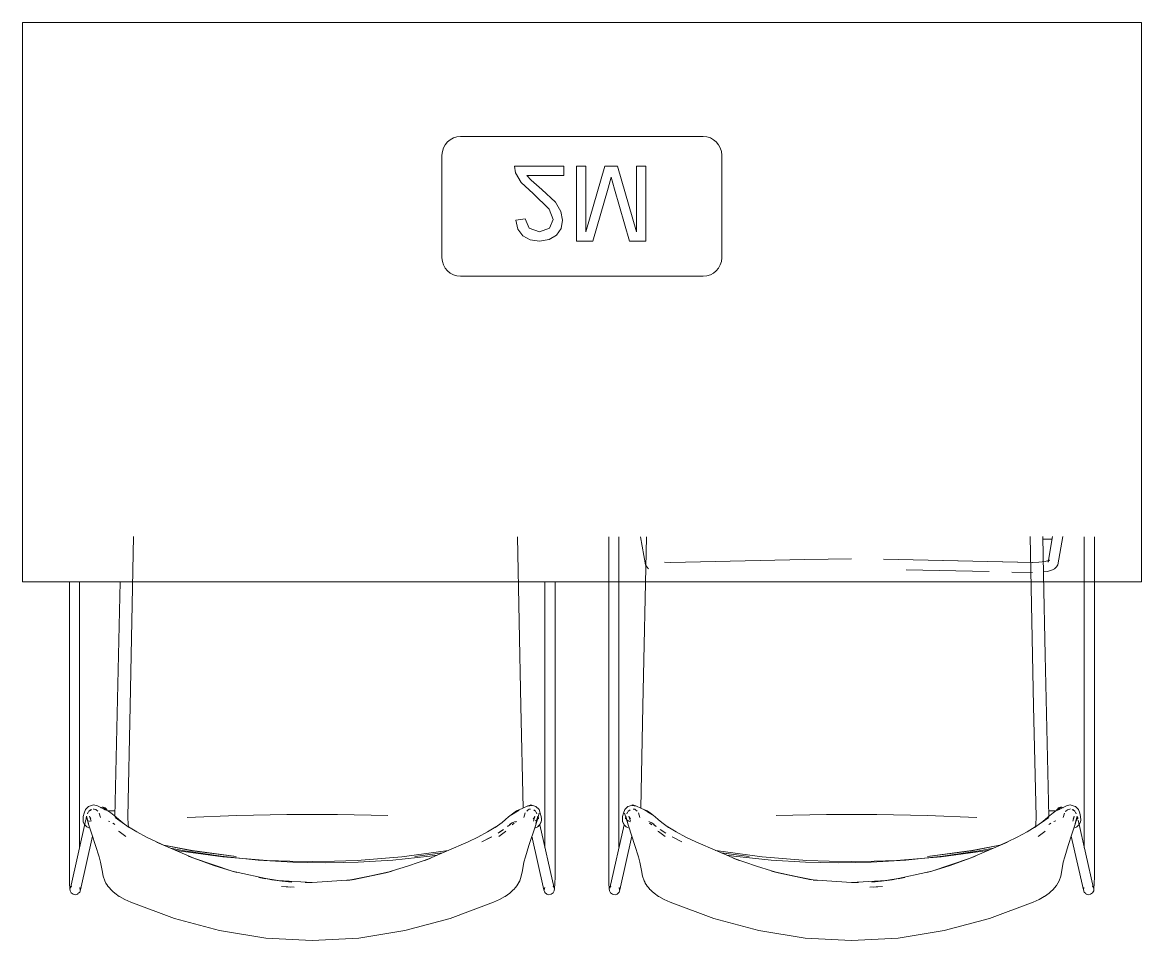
# Model space of a CAD drawing. Header units: millimetres. Extents: x 155927 to 326028, y -36033 to 97293.
# Drawn here: x 207202 to 208402, y 21746 to 22731 of the extents above; entities that cross this region are included whole.
import ezdxf

# ---------------------------------------------------------------- set-up
doc = ezdxf.new("R2010")
doc.units = ezdxf.units.MM
doc.header["$MEASUREMENT"] = 0
doc.layers.add('G-IMPT', color=8, linetype='CONTINUOUS', lineweight=9)
doc.layers.add('I-FURN', color=8, linetype='CONTINUOUS', lineweight=9)

msp = doc.modelspace()

# ---------------------------------------------------------------- linework, layer by layer
at = {"layer": 'G-IMPT'}
for p, q in [((207321.1, 22179.6), (207317.4, 21997.6)), ((207736.3, 21997.6), (207732.7, 22179.4)), ((207830.6, 22179.4), (207830.6, 21820.7)), ((207841.5, 21846.4), (207841.5, 22179.4)), ((207864.7, 22179.4), (207869.9, 22149.1)), ((207867.3, 21997.6), (207871, 22179.4)), ((208282.6, 22179.6), (208286.2, 21997.6)), ((208296, 22179.6), (208296.9, 22138.8)), ((208301.6, 22152.3), (208306.3, 22179.6)), ((208312, 22149.1), (208317.4, 22179.6)), ((208340.5, 22179.3), (208340.5, 21845.8)), ((208351.4, 22179.3), (208351.4, 21820.7)), ((208305.8, 22176.7), (208295.7, 22176.7)), ((207896.7, 22151.8), (208041, 22155.1)), ((208041, 22155.1), (208065.9, 22155.5)), ((208065.9, 22155.5), (208091, 22155.7)), ((208141, 22155.1), (208125.2, 22155.4)), ((208285.3, 22151.8), (208141.1, 22155)), ((208285, 22151.7), (208141.1, 22155)), ((208298.6, 22152.9), (208303.2, 22154.4)), ((208303.2, 22154.4), (208301.3, 22153)), ((208302.5, 22154.3), (208301.3, 22153)), ((208301.6, 22152.3), (208302.5, 22154.3)), ((207871.4, 22147), (207869.9, 22149.1)), ((207873.4, 22145), (207871.4, 22147)), ((207896.7, 22151.8), (207890.3, 22152)), ((208238.4, 22142), (208149.5, 22144)), ((208285.3, 22151.8), (208291.7, 22152)), ((208291.7, 22152), (208298.6, 22152.9)), ((208296.8, 22141.7), (208300.9, 22142.2)), ((208300.9, 22142.2), (208306.5, 22144)), ((208306.5, 22144), (208308.6, 22145)), ((208310.6, 22147), (208308.6, 22145)), ((208312, 22149.1), (208310.6, 22147)), ((207252.3, 22131.2), (207252.3, 21820.7)), ((207263.1, 22131.2), (207263.1, 21845.8)), ((207306.6, 22131.2), (207304.9, 22052.2)), ((207762.2, 21845.8), (207762.2, 22131.2)), ((207773.1, 22131.2), (207773.1, 21820.7)), ((208284.9, 22140.9), (208262.8, 22141.5)), ((208296.9, 22138.8), (208298.7, 22052.2)), ((207301.1, 21879.3), (207304.9, 22052.2)), ((208302.6, 21879.3), (208298.7, 22052.2)), ((207314.8, 21878.8), (207317.4, 21997.6)), ((207738.8, 21888.2), (207736.3, 21997.6)), ((207864.9, 21888.2), (207867.3, 21997.6)), ((208288.9, 21878.8), (208286.2, 21997.6)), ((207269.5, 21886.9), (207272.7, 21890)), ((207272.7, 21890), (207274, 21890.5)), ((207274, 21890.5), (207278.2, 21891.7)), ((207282.3, 21890.8), (207278.2, 21891.7)), ((207282.3, 21890.8), (207290.7, 21886.4)), ((207743.8, 21890.7), (207737.8, 21887.7)), ((207747.1, 21891.7), (207743.4, 21890.4)), ((207748.5, 21891.2), (207743.4, 21890.4)), ((207748.5, 21891.2), (207743.8, 21890.7)), ((207747.1, 21891.7), (207751.3, 21890.5)), ((207751.3, 21890.5), (207752.6, 21890)), ((207752.6, 21890), (207755.9, 21886.9)), ((207851, 21890), (207847.8, 21886.9)), ((207852.4, 21890.5), (207851, 21890)), ((207856.6, 21891.7), (207852.4, 21890.5)), ((207855.2, 21891.2), (207860.2, 21890.4)), ((207855.2, 21891.2), (207859.8, 21890.7)), ((207856.6, 21891.7), (207860.2, 21890.4)), ((207859.8, 21890.7), (207865.8, 21887.7)), ((208321.4, 21890.8), (208312.9, 21886.4)), ((208321.4, 21890.8), (208325.4, 21891.7)), ((208329.6, 21890.5), (208325.4, 21891.7)), ((208331, 21890), (208329.6, 21890.5)), ((208334.2, 21886.9), (208331, 21890)), ((207267.1, 21879.4), (207266.9, 21875.4)), ((207267.1, 21879.4), (207268.1, 21882.7)), ((207269.5, 21886.9), (207268.1, 21882.7)), ((207270.5, 21878.7), (207270.1, 21876.7)), ((207271.6, 21875.1), (207270.1, 21878.3)), ((207271.4, 21876.2), (207270.1, 21878.3)), ((207272.5, 21872.2), (207270.7, 21879.7)), ((207270.7, 21879.7), (207272.7, 21871.6)), ((207271.7, 21882.2), (207272.5, 21883.9)), ((207272.1, 21882.7), (207272.5, 21883.9)), ((207275.5, 21886.7), (207272.8, 21884.5)), ((207273.9, 21879.7), (207274.9, 21877.6)), ((207273.9, 21879.7), (207275.5, 21874.1)), ((207275.2, 21877.3), (207274.1, 21878.4)), ((207274.1, 21878.4), (207274.9, 21877.6)), ((207274.4, 21885.7), (207276, 21886.9)), ((207274.4, 21885.7), (207275, 21886.1)), ((207275.2, 21877.3), (207274.5, 21877.9)), ((207276, 21886.9), (207275, 21886.1)), ((207278, 21887.4), (207278.6, 21887.3)), ((207280.5, 21886.9), (207278.6, 21887.3)), ((207281.1, 21886.6), (207280.5, 21886.9)), ((207281.1, 21886.6), (207282.9, 21884.9)), ((207284.3, 21883), (207285.6, 21878.2)), ((207293.6, 21885.2), (207288.7, 21887.4)), ((207288.7, 21887.4), (207290.7, 21886.4)), ((207301.3, 21885.7), (207293.2, 21885.4)), ((207293.6, 21885.2), (207296.7, 21883.3)), ((207293.9, 21885), (207300.2, 21885.3)), ((207293.9, 21885), (207301.3, 21885.3)), ((207296.7, 21883.3), (207302.1, 21879)), ((207301.3, 21878.1), (207309, 21873)), ((207301.3, 21878.1), (207309.5, 21872.5)), ((207305.3, 21876), (207302.1, 21879)), ((207315.2, 21870.4), (207314.8, 21878.8)), ((207378.5, 21878.3), (207431.7, 21880.4)), ((207485.6, 21881.4), (207431.7, 21880.4)), ((207485.6, 21881.4), (207539.7, 21881.4)), ((207593.6, 21880.4), (207539.7, 21881.4)), ((207723.2, 21879), (207720, 21876)), ((207728.7, 21883.3), (207723.2, 21879)), ((207726.3, 21881.2), (207734.6, 21886)), ((207729.9, 21883.5), (207726.3, 21881.2)), ((207731.8, 21885.2), (207728.7, 21883.3)), ((207729.9, 21883.5), (207734.6, 21886)), ((207731.8, 21885.2), (207737.8, 21887.7)), ((207741, 21883.1), (207739.7, 21878.2)), ((207744.2, 21886.6), (207742.6, 21885.1)), ((207744.2, 21886.6), (207745.2, 21887.1)), ((207746.8, 21887.3), (207745.2, 21887.1)), ((207751.2, 21878.4), (207749.7, 21876.9)), ((207749.7, 21876.9), (207750.8, 21877.8)), ((207751.4, 21879.6), (207749.9, 21874.1)), ((207751.4, 21879.6), (207750.2, 21877.2)), ((207751.2, 21878.4), (207750.2, 21877.2)), ((207750.3, 21886.5), (207752.6, 21884.5)), ((207754.6, 21879.7), (207752.5, 21871.6)), ((207753.3, 21882.7), (207752.8, 21883.9)), ((207752.8, 21883.9), (207753.6, 21882.3)), ((207754.6, 21879.7), (207752.9, 21872.8)), ((207756.1, 21883), (207753.7, 21875.1)), ((207755.2, 21878.3), (207753.7, 21875.1)), ((207755.2, 21878.3), (207753.9, 21876.2)), ((207756.1, 21883), (207754.4, 21877.4)), ((207755.2, 21876.7), (207754.8, 21878.6)), ((207757.2, 21882.7), (207755.9, 21886.9)), ((207757.2, 21882.7), (207758.2, 21879.4)), ((207758.2, 21879.4), (207758.4, 21876.7)), ((207845.4, 21879.4), (207845.3, 21876.7)), ((207846.4, 21882.7), (207845.4, 21879.4)), ((207846.4, 21882.7), (207847.8, 21886.9)), ((207847.6, 21883), (207849.2, 21877.4)), ((207847.6, 21883), (207850, 21875.1)), ((207848.4, 21876.7), (207848.9, 21878.6)), ((207848.5, 21878.3), (207849.8, 21876.2)), ((207848.5, 21878.3), (207850, 21875.1)), ((207849.1, 21879.7), (207851.1, 21871.6)), ((207849.1, 21879.7), (207850.8, 21872.8)), ((207850.8, 21883.9), (207850.1, 21882.3)), ((207850.4, 21882.7), (207850.8, 21883.9)), ((207853.4, 21886.5), (207851.1, 21884.5)), ((207852.2, 21879.6), (207853.5, 21877.2)), ((207852.2, 21879.6), (207853.8, 21874.1)), ((207852.5, 21878.4), (207853.5, 21877.2)), ((207852.5, 21878.4), (207853.9, 21876.9)), ((207853.9, 21876.9), (207852.9, 21877.8)), ((207856.9, 21887.3), (207858.5, 21887.1)), ((207859.4, 21886.6), (207858.5, 21887.1)), ((207859.4, 21886.6), (207861.1, 21885.1)), ((207862.6, 21883.1), (207864, 21878.2)), ((207871.9, 21885.2), (207865.8, 21887.7)), ((207873.7, 21883.5), (207869.1, 21886)), ((207871.7, 21884.5), (207869.1, 21886)), ((207871.9, 21885.2), (207875, 21883.3)), ((207877.4, 21881.2), (207872, 21884.3)), ((207873.7, 21883.5), (207877.4, 21881.2)), ((207875, 21883.3), (207880.4, 21879)), ((207880.4, 21879), (207883.6, 21876)), ((208010.1, 21880.4), (208064, 21881.4)), ((208118, 21881.4), (208064, 21881.4)), ((208118, 21881.4), (208171.9, 21880.4)), ((208225.2, 21878.3), (208171.9, 21880.4)), ((208288.5, 21870.4), (208288.9, 21878.8)), ((208302.4, 21878.1), (208294.1, 21872.5)), ((208302.4, 21878.1), (208294.6, 21873)), ((208298.4, 21876), (208301.6, 21879)), ((208307, 21883.3), (208301.6, 21879)), ((208302.4, 21885.7), (208310.5, 21885.4)), ((208309.7, 21885), (208302.4, 21885.3)), ((208309.7, 21885), (208303.5, 21885.3)), ((208310.1, 21885.2), (208307, 21883.3)), ((208310.1, 21885.2), (208314.9, 21887.4)), ((208314.9, 21887.4), (208312.9, 21886.4)), ((208319.3, 21883), (208318, 21878.2)), ((208320.3, 21884.3), (208320.7, 21884.9)), ((208322.6, 21886.6), (208320.7, 21884.9)), ((208322.6, 21886.6), (208323.1, 21886.9)), ((208323.1, 21886.9), (208325.1, 21887.3)), ((208325.7, 21887.4), (208325.1, 21887.3)), ((208329.2, 21885.7), (208327.6, 21886.9)), ((208327.6, 21886.9), (208328.7, 21886.1)), ((208328.2, 21886.7), (208330.8, 21884.5)), ((208329.8, 21879.7), (208328.2, 21874.1)), ((208328.5, 21877.3), (208329.5, 21878.4)), ((208328.5, 21877.3), (208329.2, 21877.9)), ((208329.2, 21885.7), (208328.7, 21886.1)), ((208329.8, 21879.7), (208328.8, 21877.6)), ((208329.5, 21878.4), (208328.8, 21877.6)), ((208332.9, 21879.7), (208330.9, 21871.6)), ((208331.6, 21882.7), (208331.1, 21883.9)), ((208331.9, 21882.2), (208331.1, 21883.9)), ((208331.2, 21872.2), (208332.9, 21879.7)), ((208332, 21875.1), (208333.5, 21878.3)), ((208332.2, 21876.2), (208333.5, 21878.3)), ((208333.1, 21878.7), (208333.6, 21876.7)), ((208334.2, 21886.9), (208335.6, 21882.7)), ((208336.6, 21879.4), (208335.6, 21882.7)), ((208336.6, 21879.4), (208336.8, 21875.4)), ((207269.9, 21875.9), (207253.3, 21802.3)), ((207267.1, 21873.7), (207266.9, 21875.4)), ((207267.1, 21873.7), (207267.2, 21873.4)), ((207267.2, 21873.4), (207268.6, 21870.5)), ((207268.8, 21870.3), (207268.6, 21870.5)), ((207268.8, 21870.3), (207270.7, 21868.4)), ((207273.2, 21867.2), (207270.7, 21868.4)), ((207270.9, 21868.3), (207270.7, 21868.4)), ((207273.3, 21867.2), (207270.7, 21868.4)), ((207271.6, 21875.1), (207270.9, 21877.4)), ((207270.9, 21877.4), (207272.7, 21871.6)), ((207270.9, 21868.3), (207273.3, 21867.2)), ((207271.4, 21876.2), (207271.8, 21875.9)), ((207272.5, 21872.2), (207276.3, 21860.5)), ((207273.2, 21867.2), (207273.3, 21867.2)), ((207274.7, 21873.8), (207273.3, 21874.6)), ((207295.7, 21873.8), (207294.3, 21874.4)), ((207298.9, 21872.1), (207300.5, 21871)), ((207301.1, 21870.7), (207300.5, 21871)), ((207305.3, 21876), (207309.5, 21872.5)), ((207309, 21873), (207316.4, 21867.6)), ((207315.9, 21867.5), (207315.2, 21870.4)), ((207324.6, 21862.7), (207315.6, 21868.1)), ((207316.4, 21867.6), (207315.6, 21868.1)), ((207709.7, 21868.1), (207700.7, 21862.7)), ((207716.3, 21873), (207708.9, 21867.6)), ((207709.7, 21868.1), (207708.9, 21867.6)), ((207716.3, 21873), (207720, 21876)), ((207725.2, 21870.8), (207722.1, 21868.7)), ((207722.7, 21869.1), (207722.1, 21868.7)), ((207722.7, 21869.1), (207725.2, 21870.8)), ((207727, 21872.4), (207724.3, 21870.7)), ((207724.8, 21871), (207724.3, 21870.7)), ((207727, 21872.4), (207724.8, 21871)), ((207730.2, 21874), (207726.4, 21872.1)), ((207727, 21872.4), (207726.4, 21872.1)), ((207729.3, 21872.3), (207726.9, 21870.2)), ((207727, 21872.4), (207730.2, 21874)), ((207730.5, 21873.2), (207731.7, 21873.9)), ((207745.1, 21848), (207751.9, 21869.1)), ((207754.4, 21877.4), (207751.9, 21869.1)), ((207753.9, 21876.2), (207752.1, 21874.6)), ((207752.2, 21867.2), (207752.1, 21867.2)), ((207752.2, 21867.2), (207754.4, 21868.3)), ((207752.5, 21871.6), (207752.9, 21872.8)), ((207754.4, 21868.3), (207754.6, 21868.4)), ((207756.7, 21870.5), (207754.6, 21868.4)), ((207754.9, 21868.7), (207756.7, 21870.5)), ((207754.9, 21868.7), (207756.5, 21870.3)), ((207758.2, 21873.7), (207756.5, 21870.3)), ((207756.5, 21870.3), (207758.1, 21873.4)), ((207756.5, 21870.3), (207756.7, 21870.5)), ((207772, 21802.3), (207756.6, 21870.5)), ((207758.2, 21873.7), (207756.7, 21870.5)), ((207758.2, 21873.7), (207758.1, 21873.4)), ((207758.2, 21873.7), (207758.5, 21875.4)), ((207758.4, 21876.7), (207758.5, 21875.4)), ((207831.7, 21802.3), (207847, 21870.5)), ((207845.3, 21876.7), (207845.2, 21875.4)), ((207845.5, 21873.7), (207845.2, 21875.4)), ((207845.5, 21873.7), (207847.2, 21870.3)), ((207845.5, 21873.7), (207845.6, 21873.4)), ((207845.5, 21873.7), (207847, 21870.5)), ((207847.2, 21870.3), (207845.6, 21873.4)), ((207848.8, 21868.7), (207847, 21870.5)), ((207847.2, 21870.3), (207847, 21870.5)), ((207847, 21870.5), (207849.1, 21868.4)), ((207848.8, 21868.7), (207847.2, 21870.3)), ((207849.3, 21868.3), (207849.1, 21868.4)), ((207849.2, 21877.4), (207851.8, 21869.1)), ((207851.5, 21867.2), (207849.3, 21868.3)), ((207849.8, 21876.2), (207851.6, 21874.6)), ((207851.1, 21871.6), (207850.8, 21872.8)), ((207851.5, 21867.2), (207851.6, 21867.2)), ((207853.4, 21873.6), (207851.6, 21874.6)), ((207858.6, 21848), (207851.8, 21869.1)), ((207876.7, 21872.4), (207873.5, 21874)), ((207873.5, 21874), (207877.2, 21872.1)), ((207874.3, 21872.3), (207876.7, 21870.2)), ((207876.7, 21872.4), (207877.2, 21872.1)), ((207876.7, 21872.4), (207878.8, 21871)), ((207876.7, 21872.4), (207879.4, 21870.7)), ((207881, 21869.1), (207878.5, 21870.8)), ((207878.5, 21870.8), (207881.6, 21868.7)), ((207878.8, 21871), (207879.4, 21870.7)), ((207881, 21869.1), (207881.6, 21868.7)), ((207887.4, 21873), (207883.6, 21876)), ((207887.4, 21873), (207894.7, 21867.6)), ((207894, 21868.1), (207894.7, 21867.6)), ((207894, 21868.1), (207902.9, 21862.7)), ((208279.1, 21862.7), (208288, 21868.1)), ((208294.6, 21873), (208287.3, 21867.6)), ((208287.3, 21867.6), (208288, 21868.1)), ((208287.8, 21867.5), (208288.5, 21870.4)), ((208298.4, 21876), (208294.1, 21872.5)), ((208302.6, 21870.7), (208303.2, 21871)), ((208304.8, 21872.1), (208303.2, 21871)), ((208308, 21873.8), (208309.9, 21874.6)), ((208331.2, 21872.2), (208327.3, 21860.5)), ((208330.4, 21867.2), (208332.9, 21868.4)), ((208332.7, 21868.3), (208330.4, 21867.2)), ((208330.5, 21867.2), (208330.4, 21867.2)), ((208330.5, 21867.2), (208332.9, 21868.4)), ((208332.8, 21877.4), (208330.9, 21871.6)), ((208332, 21875.1), (208332.8, 21877.4)), ((208332.7, 21868.3), (208332.9, 21868.4)), ((208334.8, 21870.3), (208332.9, 21868.4)), ((208333.9, 21875.3), (208350.3, 21802.3)), ((208334.8, 21870.3), (208335, 21870.5)), ((208336.4, 21873.4), (208335, 21870.5)), ((208336.5, 21873.7), (208336.4, 21873.4)), ((208336.5, 21873.7), (208336.8, 21875.4)), ((207264.2, 21800.7), (207277.1, 21858.3)), ((207276.3, 21860.5), (207280.2, 21848)), ((207305, 21863.7), (207305.5, 21863.3)), ((207305.5, 21863.3), (207312.8, 21858)), ((207335, 21857.2), (207324.6, 21862.7)), ((207335, 21857.2), (207345.6, 21852)), ((207679.7, 21852), (207690.3, 21857.2)), ((207690.3, 21857.2), (207700.7, 21862.7)), ((207705.1, 21857.5), (207694.7, 21852)), ((207694.7, 21852), (207704.1, 21857)), ((207705.1, 21857.5), (207704.1, 21857)), ((207717.9, 21865.5), (207711.9, 21861.5)), ((207711.9, 21861.5), (207713.9, 21862.8)), ((207712.6, 21858), (207719.9, 21863.3)), ((207717.9, 21865.5), (207713.9, 21862.8)), ((207720.4, 21863.7), (207719.9, 21863.3)), ((207748.3, 21858.1), (207761.1, 21800.7)), ((207855.4, 21858.1), (207842.5, 21800.7)), ((207883.3, 21863.7), (207883.8, 21863.3)), ((207891.1, 21858), (207883.8, 21863.3)), ((207885.8, 21865.5), (207891.7, 21861.5)), ((207885.8, 21865.5), (207889.8, 21862.8)), ((207891.7, 21861.5), (207889.8, 21862.8)), ((207898.6, 21857.5), (207909, 21852)), ((207898.6, 21857.5), (207899.5, 21857)), ((207909, 21852), (207899.5, 21857)), ((207913.4, 21857.2), (207902.9, 21862.7)), ((207924, 21852), (207913.4, 21857.2)), ((208268.6, 21857.2), (208258, 21852)), ((208268.6, 21857.2), (208279.1, 21862.7)), ((208298.2, 21863.3), (208290.9, 21858)), ((208298.7, 21863.7), (208298.2, 21863.3)), ((208327.3, 21860.5), (208323.4, 21848)), ((208339.5, 21800.7), (208326.6, 21858.3)), ((207280.2, 21848), (207284.1, 21836)), ((207355, 21847.8), (207345.6, 21852)), ((207355, 21847.8), (207345.6, 21851.9)), ((207385.6, 21834.7), (207345.6, 21851.9)), ((207384, 21842.6), (207353.7, 21848.4)), ((207353.7, 21848.4), (207383.8, 21842.7)), ((207375.8, 21842.5), (207360.6, 21845.4)), ((207369.4, 21842.4), (207366.2, 21843)), ((207416.7, 21836), (207369.4, 21842.4)), ((207375.8, 21842.5), (207414.9, 21836.6)), ((207431.1, 21836.2), (207383.8, 21842.7)), ((207384, 21842.6), (207431.1, 21836.2)), ((207608.6, 21836), (207655.9, 21842.4)), ((207679.7, 21852), (207633.3, 21832.1)), ((207655.9, 21842.4), (207658.5, 21842.9)), ((207741.3, 21836), (207745.1, 21848)), ((207862.4, 21836), (207858.6, 21848)), ((207924, 21852), (207970.4, 21832.1)), ((207947.8, 21842.4), (207945.1, 21842.9)), ((207995.1, 21836), (207947.8, 21842.4)), ((208172.5, 21836.2), (208219.8, 21842.7)), ((208219.7, 21842.6), (208172.5, 21836.2)), ((208186.9, 21836), (208234.2, 21842.4)), ((208227.9, 21842.5), (208188.7, 21836.6)), ((208218.1, 21834.7), (208258.1, 21851.9)), ((208219.7, 21842.6), (208249.9, 21848.4)), ((208250, 21848.4), (208219.8, 21842.7)), ((208227.9, 21842.5), (208243, 21845.4)), ((208234.2, 21842.4), (208237.4, 21843)), ((208248.7, 21847.8), (208258, 21852)), ((208248.7, 21847.8), (208258.1, 21851.9)), ((208323.4, 21848), (208319.6, 21836)), ((207285.8, 21830.4), (207284.1, 21836)), ((207287.4, 21821.2), (207285.8, 21830.4)), ((207379.8, 21836.9), (207385.6, 21834.7)), ((207379.8, 21836.9), (207385.6, 21834.7)), ((207385.6, 21834.7), (207426.8, 21820.6)), ((207385.6, 21834.7), (207407.1, 21826.7)), ((207385.6, 21834.7), (207407.1, 21826.7)), ((207414.9, 21836.6), (207454.7, 21832.5)), ((207464.5, 21832.2), (207416.7, 21836)), ((207454.7, 21832.5), (207491.8, 21830.4)), ((207464.5, 21832.2), (207488.6, 21831.2)), ((207488.6, 21831.2), (207512.7, 21830.9)), ((207491.8, 21830.4), (207508, 21830.1)), ((207508, 21830.1), (207526.9, 21829.7)), ((207512.7, 21830.9), (207536.7, 21831.3)), ((207545.7, 21830.1), (207526.9, 21829.7)), ((207560.8, 21832.2), (207536.7, 21831.3)), ((207545.7, 21830.1), (207562, 21830.4)), ((207608.6, 21836), (207560.8, 21832.2)), ((207599.1, 21832.5), (207562, 21830.4)), ((207599.1, 21832.5), (207638.8, 21836.6)), ((207614.7, 21826.1), (207639.7, 21834.7)), ((207652.3, 21840.3), (207622.7, 21836.2)), ((207652.3, 21840.3), (207622.7, 21836.2)), ((207639.7, 21834.7), (207633.3, 21832.1)), ((207646.5, 21837.8), (207638.8, 21836.6)), ((207739.6, 21830.4), (207738, 21821.2)), ((207739.6, 21830.4), (207741.3, 21836)), ((207864.1, 21830.4), (207862.4, 21836)), ((207864.1, 21830.4), (207865.7, 21821.2)), ((207951.3, 21840.3), (207981, 21836.2)), ((207951.4, 21840.3), (207981, 21836.2)), ((207957.2, 21837.8), (207964.8, 21836.6)), ((207989, 21826.1), (207963.9, 21834.7)), ((207963.9, 21834.7), (207970.4, 21832.1)), ((208004.6, 21832.5), (207964.8, 21836.6)), ((207995.1, 21836), (208042.9, 21832.2)), ((208004.6, 21832.5), (208041.6, 21830.4)), ((208057.9, 21830.1), (208041.6, 21830.4)), ((208042.9, 21832.2), (208066.9, 21831.3)), ((208057.9, 21830.1), (208076.8, 21829.7)), ((208091, 21830.9), (208066.9, 21831.3)), ((208095.6, 21830.1), (208076.8, 21829.7)), ((208115.1, 21831.2), (208091, 21830.9)), ((208111.9, 21830.4), (208095.6, 21830.1)), ((208149, 21832.5), (208111.9, 21830.4)), ((208139.1, 21832.2), (208115.1, 21831.2)), ((208139.1, 21832.2), (208186.9, 21836)), ((208188.7, 21836.6), (208149, 21832.5)), ((208218.1, 21834.7), (208176.9, 21820.6)), ((208218.1, 21834.7), (208196.6, 21826.7)), ((208218.1, 21834.7), (208196.6, 21826.7)), ((208223.8, 21836.9), (208218.1, 21834.7)), ((208223.8, 21836.9), (208218.1, 21834.7)), ((208316.3, 21821.2), (208317.9, 21830.4)), ((208317.9, 21830.4), (208319.6, 21836)), ((207252.3, 21814.5), (207252.3, 21820.7)), ((207287.4, 21821.2), (207288.5, 21815.1)), ((207426.8, 21820.6), (207407.1, 21826.7)), ((207407.1, 21826.7), (207426.8, 21820.7)), ((207432, 21819.2), (207426.8, 21820.7)), ((207469.3, 21811.3), (207426.8, 21820.6)), ((207426.8, 21820.6), (207432, 21819.2)), ((207598.5, 21820.6), (207556, 21811.3)), ((207556, 21811.7), (207591.5, 21818.7)), ((207591.5, 21818.7), (207556, 21811.3)), ((207591.5, 21818.7), (207598.5, 21820.9)), ((207598.5, 21820.6), (207591.5, 21818.7)), ((207614.7, 21826.1), (207598.5, 21820.9)), ((207738, 21821.2), (207736.8, 21815.1)), ((207773.1, 21820.7), (207773, 21814.5)), ((207830.6, 21820.7), (207830.6, 21814.5)), ((207865.7, 21821.2), (207866.8, 21815.1)), ((207989, 21826.1), (208005.2, 21820.9)), ((208005.1, 21820.6), (208012.2, 21818.7)), ((208005.1, 21820.6), (208047.6, 21811.3)), ((208012.2, 21818.7), (208005.2, 21820.9)), ((208047.7, 21811.7), (208012.2, 21818.7)), ((208012.2, 21818.7), (208047.6, 21811.3)), ((208134.4, 21811.3), (208176.9, 21820.6)), ((208171.7, 21819.2), (208176.9, 21820.7)), ((208176.9, 21820.6), (208171.7, 21819.2)), ((208176.9, 21820.6), (208196.6, 21826.7)), ((208196.6, 21826.7), (208176.9, 21820.7)), ((208316.3, 21821.2), (208315.2, 21815.1)), ((208351.4, 21814.5), (208351.4, 21820.7)), ((207252.3, 21814.5), (207252.5, 21807.3)), ((207252.5, 21807.3), (207252.7, 21802)), ((207290.3, 21810.2), (207288.5, 21815.1)), ((207290.3, 21810.2), (207291.5, 21807.9)), ((207293, 21805.4), (207291.5, 21807.9)), ((207455.5, 21813.8), (207462.6, 21812.5)), ((207455.5, 21813.8), (207469.6, 21811.7)), ((207469.3, 21811.3), (207490.9, 21808.9)), ((207469.3, 21811.3), (207480.6, 21810)), ((207469.6, 21811.7), (207480.6, 21810)), ((207512.7, 21808.3), (207475.7, 21810.6)), ((207475.7, 21810.6), (207480.6, 21810)), ((207490.9, 21808.9), (207480.6, 21810)), ((207512.7, 21808.3), (207505.2, 21808.4)), ((207512.7, 21808.3), (207505.2, 21808.4)), ((207549.6, 21810.8), (207512.7, 21808.3)), ((207549.6, 21810.6), (207556, 21811.7)), ((207549.6, 21810.8), (207555, 21811.2)), ((207549.6, 21810.6), (207553.1, 21811)), ((207732.1, 21804.9), (207735.1, 21810.2)), ((207734.5, 21809.2), (207732.1, 21804.9)), ((207732.3, 21805.4), (207733.9, 21807.9)), ((207733.9, 21807.9), (207735.1, 21810.2)), ((207734.5, 21809.2), (207735.1, 21810.2)), ((207736.8, 21815.1), (207735.1, 21810.2)), ((207772.6, 21802), (207772.9, 21807.3)), ((207772.9, 21807.3), (207773, 21814.5)), ((207830.8, 21807.3), (207830.6, 21814.5)), ((207831.1, 21802), (207830.8, 21807.3)), ((207866.8, 21815.1), (207868.6, 21810.2)), ((207869.2, 21809.2), (207868.6, 21810.2)), ((207871.6, 21804.9), (207868.6, 21810.2)), ((207869.8, 21807.9), (207868.6, 21810.2)), ((207869.2, 21809.2), (207871.6, 21804.9)), ((207871.3, 21805.4), (207869.8, 21807.9)), ((208054, 21810.6), (208047.7, 21811.7)), ((208054, 21810.8), (208049.9, 21811.1)), ((208054, 21810.6), (208050.6, 21811)), ((208054, 21810.8), (208091, 21808.3)), ((208091, 21808.3), (208128, 21810.6)), ((208091, 21808.3), (208098.4, 21808.4)), ((208091, 21808.3), (208098.4, 21808.4)), ((208134.4, 21811.3), (208112.8, 21808.9)), ((208112.8, 21808.9), (208123, 21810)), ((208134.1, 21811.7), (208123, 21810)), ((208134.4, 21811.3), (208123, 21810)), ((208128, 21810.6), (208123, 21810)), ((208148.2, 21813.8), (208134.1, 21811.7)), ((208148.2, 21813.8), (208141, 21812.5)), ((208310.7, 21805.4), (208312.2, 21807.9)), ((208313.4, 21810.2), (208312.2, 21807.9)), ((208313.4, 21810.2), (208315.2, 21815.1)), ((208351.2, 21807.3), (208350.9, 21802)), ((208351.4, 21814.5), (208351.2, 21807.3)), ((207252.7, 21802), (207253.1, 21799.6)), ((207253.1, 21799.6), (207254.3, 21797.3)), ((207253.3, 21802.3), (207254.4, 21804.5)), ((207254.2, 21804.2), (207254.4, 21804.5)), ((207254.3, 21797.3), (207256.4, 21795.8)), ((207259.1, 21795.4), (207256.4, 21795.8)), ((207259.1, 21795.4), (207261.2, 21796.1)), ((207261.5, 21796.5), (207261.2, 21796.1)), ((207261.5, 21796.5), (207263.4, 21798.2)), ((207263.4, 21798.2), (207263.1, 21797.9)), ((207264.2, 21800.7), (207263.4, 21798.2)), ((207263.5, 21803.1), (207263.9, 21800.5)), ((207263.6, 21802.8), (207263.9, 21800.5)), ((207293.2, 21804.9), (207293, 21805.4)), ((207293.2, 21804.9), (207294.8, 21803)), ((207294.8, 21803), (207297, 21800.5)), ((207297, 21800.5), (207298.8, 21798.7)), ((207300.9, 21797), (207298.8, 21798.7)), ((207305.8, 21793.6), (207300.9, 21797)), ((207489.8, 21803.6), (207479.6, 21804.1)), ((207479.6, 21804.1), (207493.2, 21803.4)), ((207724.4, 21797), (207719.5, 21793.6)), ((207724.4, 21797), (207726.5, 21798.7)), ((207728.3, 21800.5), (207726.5, 21798.7)), ((207728.3, 21800.5), (207728.8, 21801.1)), ((207730.6, 21803), (207728.8, 21801.1)), ((207732.1, 21804.9), (207730.6, 21803)), ((207732.1, 21804.9), (207732.3, 21805.4)), ((207761.1, 21800.7), (207761.9, 21798.2)), ((207761.9, 21803.1), (207761.4, 21800.5)), ((207761.7, 21802.8), (207761.4, 21800.5)), ((207761.9, 21798.2), (207762.2, 21797.9)), ((207764.1, 21796.1), (207762.2, 21797.9)), ((207764.1, 21796.1), (207766.2, 21795.4)), ((207768.9, 21795.8), (207766.2, 21795.4)), ((207771, 21797.3), (207768.9, 21795.8)), ((207772, 21802.3), (207771, 21804.4)), ((207771, 21804.4), (207771.2, 21804.2)), ((207772.2, 21799.6), (207771, 21797.3)), ((207772.2, 21799.6), (207772.6, 21802)), ((207831.4, 21799.6), (207831.1, 21802)), ((207831.4, 21799.6), (207832.6, 21797.3)), ((207831.7, 21802.3), (207832.7, 21804.4)), ((207832.7, 21804.4), (207832.5, 21804.2)), ((207832.6, 21797.3), (207834.8, 21795.8)), ((207834.8, 21795.8), (207837.4, 21795.4)), ((207839.6, 21796.1), (207837.4, 21795.4)), ((207839.6, 21796.1), (207841.4, 21797.9)), ((207841.7, 21798.2), (207841.4, 21797.9)), ((207842.5, 21800.7), (207841.7, 21798.2)), ((207841.8, 21803.1), (207842.3, 21800.5)), ((207841.9, 21802.8), (207842.3, 21800.5)), ((207871.6, 21804.9), (207871.3, 21805.4)), ((207871.6, 21804.9), (207873.1, 21803)), ((207873.1, 21803), (207874.8, 21801.1)), ((207875.3, 21800.5), (207874.8, 21801.1)), ((207875.3, 21800.5), (207877.2, 21798.7)), ((207879.3, 21797), (207877.2, 21798.7)), ((207879.3, 21797), (207884.1, 21793.6)), ((208124.1, 21804.1), (208110.5, 21803.4)), ((208114.6, 21803.6), (208124.1, 21804.1)), ((208297.9, 21793.6), (208302.7, 21797)), ((208302.7, 21797), (208304.8, 21798.7)), ((208306.7, 21800.5), (208304.8, 21798.7)), ((208308.9, 21803), (208306.7, 21800.5)), ((208310.4, 21804.9), (208308.9, 21803)), ((208310.4, 21804.9), (208310.7, 21805.4)), ((208339.5, 21800.7), (208340.3, 21798.2)), ((208340.2, 21803.1), (208339.7, 21800.5)), ((208340.1, 21802.8), (208339.7, 21800.5)), ((208342.1, 21796.5), (208340.3, 21798.2)), ((208340.3, 21798.2), (208340.6, 21797.9)), ((208342.1, 21796.5), (208342.4, 21796.1)), ((208344.6, 21795.4), (208342.4, 21796.1)), ((208344.6, 21795.4), (208347.2, 21795.8)), ((208349.4, 21797.3), (208347.2, 21795.8)), ((208350.3, 21802.3), (208349.3, 21804.5)), ((208349.5, 21804.2), (208349.3, 21804.5)), ((208350.6, 21799.6), (208349.4, 21797.3)), ((208350.9, 21802), (208350.6, 21799.6)), ((207305.8, 21793.6), (207306.1, 21793.4)), ((207311.7, 21790.2), (207306.1, 21793.4)), ((207318.1, 21787.4), (207311.7, 21790.2)), ((207364.9, 21769.8), (207318.1, 21787.4)), ((207660.4, 21769.8), (207707.1, 21787.3)), ((207707.1, 21787.3), (207713.6, 21790.2)), ((207719.2, 21793.4), (207713.6, 21790.2)), ((207719.2, 21793.4), (207719.5, 21793.6)), ((207884.4, 21793.4), (207884.1, 21793.6)), ((207884.4, 21793.4), (207890, 21790.2)), ((207896.5, 21787.3), (207890, 21790.2)), ((207943.3, 21769.8), (207896.5, 21787.3)), ((208238.7, 21769.8), (208285.6, 21787.4)), ((208285.6, 21787.4), (208292, 21790.2)), ((208292, 21790.2), (208297.6, 21793.4)), ((208297.9, 21793.6), (208297.6, 21793.4)), ((207413.4, 21756.8), (207364.9, 21769.8)), ((207660.4, 21769.8), (207612, 21756.8)), ((207943.3, 21769.8), (207991.7, 21756.8)), ((208190.3, 21756.8), (208238.7, 21769.8)), ((207413.4, 21756.8), (207462.8, 21748.7)), ((207512.7, 21746.1), (207462.8, 21748.7)), ((207512.7, 21746.1), (207562.6, 21748.7)), ((207612, 21756.8), (207562.6, 21748.7)), ((207991.7, 21756.8), (208041.1, 21748.7)), ((208091, 21746.1), (208041.1, 21748.7)), ((208091, 21746.1), (208140.9, 21748.7)), ((208190.3, 21756.8), (208140.9, 21748.7))]:
    msp.add_line(p, q, dxfattribs=at)
at = {"layer": 'I-FURN'}
for p, q in [((208402, 22731.2), (207201.9, 22731.2)), ((207201.9, 22731.2), (207201.9, 22131.2)), ((208402, 22131.2), (208402, 22731.2)), ((207931.8, 22608.8), (207671.8, 22608.8)), ((207651.8, 22588.8), (207651.8, 22478.8)), ((207951.8, 22478.8), (207951.8, 22588.8)), ((207782.4, 22577), (207729.6, 22577)), ((207729.6, 22577), (207730.7, 22570)), ((207782.4, 22566.9), (207782.4, 22577)), ((207796.2, 22577), (207796.2, 22496.6)), ((207806.2, 22577), (207796.2, 22577)), ((207826.4, 22577), (207806.2, 22506.6)), ((207806.2, 22506.6), (207806.2, 22577)), ((207840, 22577), (207826.4, 22577)), ((207860.2, 22506.6), (207840, 22577)), ((207870.3, 22577), (207860.2, 22577)), ((207860.2, 22577), (207860.2, 22506.6)), ((207870.3, 22496.6), (207870.3, 22577)), ((207730.7, 22570), (207736.8, 22559.4)), ((207747.5, 22561.8), (207742.9, 22566.9)), ((207742.9, 22566.9), (207782.4, 22566.9)), ((207829.9, 22553.2), (207833.2, 22565.1)), ((207833.2, 22565.1), (207836.8, 22552.3)), ((207736.8, 22559.4), (207749.4, 22547.7)), ((207759, 22552.1), (207747.5, 22561.8)), ((207773.4, 22538.4), (207759, 22552.1)), ((207813.5, 22496.6), (207829.9, 22553.2)), ((207836.8, 22552.3), (207853, 22496.6)), ((207749.4, 22547.7), (207766.7, 22531)), ((207779.3, 22528.5), (207773.4, 22538.4)), ((207766.7, 22531), (207771.1, 22519.6)), ((207781.1, 22519), (207779.3, 22528.5)), ((207740.9, 22520.5), (207730.9, 22519.2)), ((207730.9, 22519.2), (207733.3, 22509.5)), ((207745.2, 22510.3), (207740.9, 22520.5)), ((207771.1, 22519.6), (207767, 22510.4)), ((207779.5, 22510.2), (207781.1, 22519)), ((207733.3, 22509.5), (207738.6, 22502.4)), ((207738.6, 22502.4), (207746.4, 22498)), ((207756.3, 22506.6), (207745.2, 22510.3)), ((207767, 22510.4), (207756.3, 22506.6)), ((207766.7, 22498.2), (207774.5, 22503)), ((207774.5, 22503), (207779.5, 22510.2)), ((207746.4, 22498), (207756.5, 22496.6)), ((207756.5, 22496.6), (207766.7, 22498.2)), ((207796.2, 22496.6), (207813.5, 22496.6)), ((207853, 22496.6), (207870.3, 22496.6)), ((207671.8, 22458.8), (207931.8, 22458.8)), ((207201.9, 22131.2), (208402, 22131.2)), ((207285.8, 21888.7), (207287.4, 21889.2)), ((207287.4, 21889.2), (207288.6, 21889.2)), ((207292.5, 21886.7), (207287.4, 21889.2)), ((207287.4, 21889.2), (207291.7, 21887.6)), ((207287.4, 21889.2), (207289.7, 21888.9)), ((207287.4, 21889.2), (207290.7, 21888.4)), ((207288.6, 21889.2), (207289.7, 21888.9)), ((207292.5, 21886.7), (207288.7, 21887.4)), ((207289.7, 21888.9), (207290.7, 21888.4)), ((207292.5, 21886.7), (207289.9, 21886.9)), ((207292.5, 21886.7), (207290.4, 21886.7)), ((207291.7, 21887.6), (207290.7, 21888.4)), ((207292.5, 21886.7), (207290.8, 21886.5)), ((207292.5, 21886.7), (207291, 21886.4)), ((207292.5, 21886.7), (207291.7, 21887.6)), ((207292.5, 21886.7), (207292.7, 21885.5)), ((208311.2, 21886.7), (208311, 21885.5)), ((208311.2, 21886.7), (208316.3, 21889.2)), ((208311.2, 21886.7), (208312, 21887.6)), ((208311.2, 21886.7), (208315, 21887.4)), ((208311.2, 21886.7), (208313.8, 21886.9)), ((208311.2, 21886.7), (208312.6, 21886.4)), ((208311.2, 21886.7), (208313.2, 21886.7)), ((208311.2, 21886.7), (208312.9, 21886.5)), ((208316.3, 21889.2), (208312, 21887.6)), ((208312, 21887.6), (208312.9, 21888.4)), ((208316.3, 21889.2), (208312.9, 21888.4)), ((208314, 21888.9), (208312.9, 21888.4)), ((208315.1, 21889.2), (208314, 21888.9)), ((208316.3, 21889.2), (208314, 21888.9)), ((208316.3, 21889.2), (208315.1, 21889.2)), ((208317.8, 21888.7), (208316.3, 21889.2))]:
    msp.add_line(p, q, dxfattribs=at)
for centre, start, end in [((207671.8, 22588.8), 90, 180), ((207931.8, 22588.8), 0, 90), ((207671.8, 22478.8), 180, 270), ((207931.8, 22478.8), 270, 0)]:
    msp.add_arc(centre, 20, start, end, dxfattribs=at)

doc.saveas('drawing.dxf')
